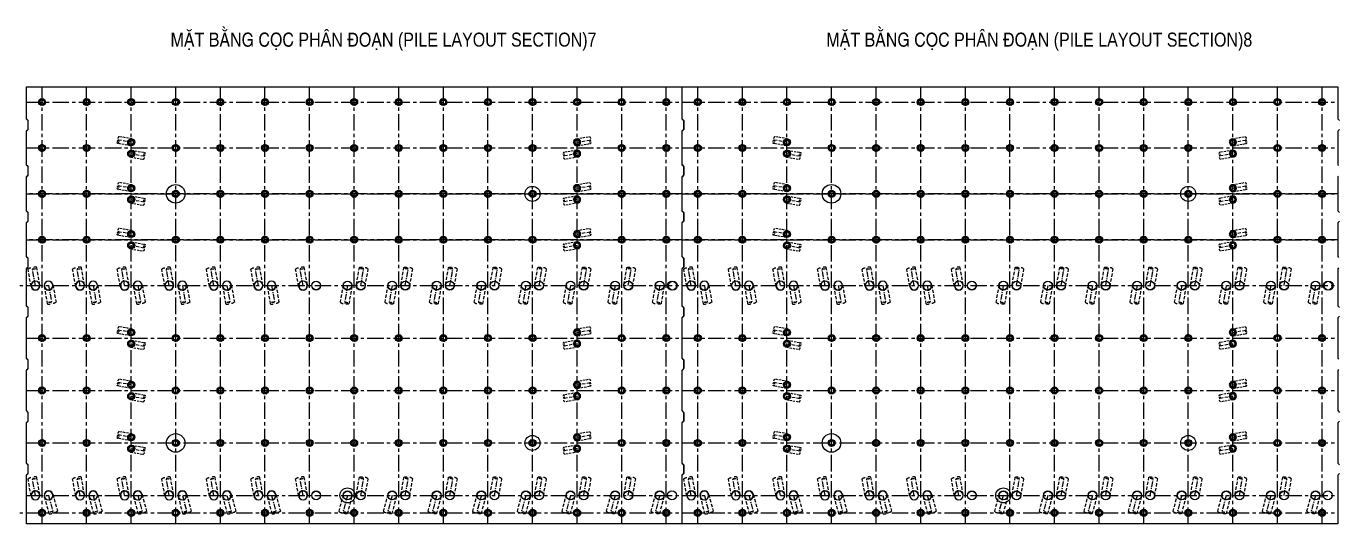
# Model space of a CAD drawing. Extents: x -687 to 941179, y -259 to 135874.
# Drawn here: x 823916 to 838916, y 130181 to 135874 of the extents above; entities that cross this region are included whole.
import ezdxf
from ezdxf.enums import TextEntityAlignment as Align

# ---------------------------------------------------------------- set-up
doc = ezdxf.new("R2010")
doc.units = 0
doc.header["$MEASUREMENT"] = 0
doc.linetypes.add('CENTER', pattern=[2, 1.25, -0.25, 0.25, -0.25])
doc.linetypes.add('HIDDEN', pattern=[0.375, 0.25, -0.125])
for name, color, linetype in [('Coc', 6, 'CONTINUOUS'), ('Hatch', 8, 'CONTINUOUS'), ('Khung', 1, 'CONTINUOUS'), ('Net vang', 2, 'CONTINUOUS'), ('Text', 4, 'CONTINUOUS'), ('Tim', 8, 'CENTER'), ('vien', 3, 'CONTINUOUS')]:
    doc.layers.add(name, color=color, linetype=linetype)
doc.styles.add('Hung', font='Vharialn.ttf')

# ---------------------------------------------------------------- blocks, each defined once
blk = doc.blocks.new('Coc ong D800')
at = {"layer": 'Hatch'}
h = blk.add_hatch(dxfattribs=at)
h.set_pattern_fill('ANSI31', color=256, scale=50, style=0)
h.set_pattern_definition([(45, (-821332.725, -122845.077), (-4.419417382, 4.419417382), [])])
h.paths.add_polyline_path([(-40, 0, 1), (40, 0, 1)])
h.paths.add_polyline_path([(25, 0, -1), (-25, 0, -1)], flags=16)
at = {"layer": 'Coc'}
blk.add_circle((0, 0), 40, dxfattribs=at)
at = {"layer": 'Net vang'}
blk.add_circle((0, 0), 25, dxfattribs=at)
blk = doc.blocks.new('Coc ong D800 xien')
at = {"layer": 'Coc', "color": 181, "linetype": 'HIDDEN', "ltscale": 100}
for p, q in [((-40, 0), (-40, -150)), ((40, 0), (40, -150))]:
    blk.add_line(p, q, dxfattribs=at)
blk.add_open_spline([(-40, -150), (-33, -154), (-20, -162), (1, -150), (17, -138), (51, -150), (18, -162), (6, -154), (0, -150)], degree=3, knots=[0, 0, 0, 0, 21.755068, 43.510137, 65.265205, 86.282944, 107.300682, 129.055751, 129.055751, 129.055751, 129.055751], dxfattribs=at)
at = {"layer": 'Tim', "linetype": 'HIDDEN', "ltscale": 150}
blk.add_line((0, 0), (0, -150), dxfattribs=at)
at = {"layer": 'Coc'}
blk.add_blockref('Coc ong D800', (0, 0), dxfattribs=at)
blk = doc.blocks.new('Coc thep D1000 xien')
at = {"layer": 'Coc', "color": 181, "linetype": 'HIDDEN', "ltscale": 150}
for p, q in [((-50, 9), (-85, -188)), ((50, -9), (15, -206))]:
    blk.add_line(p, q, dxfattribs=at)
at = {"layer": 'Coc'}
blk.add_circle((0, 0), 50.8, dxfattribs=at)
at = {"layer": 'Coc', "color": 7}
blk.add_circle((0, 0), 49.2, dxfattribs=at)
at = {"layer": 'Coc', "color": 181, "linetype": 'HIDDEN', "ltscale": 150}
blk.add_open_spline([(-85, -188), (-77, -195), (-62, -208), (-33, -197), (-10, -186), (29, -208), (-16, -216), (-28, -203), (-34, -197)], degree=3, knots=[0, 0, 0, 0, 27.628937, 55.257873, 82.88681, 109.579338, 136.271866, 163.900803, 163.900803, 163.900803, 163.900803], dxfattribs=at)
at = {"layer": 'Tim', "ltscale": 50}
blk.add_line((0, 0), (-35, -197), dxfattribs=at)

msp = doc.modelspace()

# ---------------------------------------------------------------- linework, layer by layer
at = {"layer": 'Coc'}
for centre in [(827232, 132905.7), (831302, 132905.7), (831312, 132905.7), (831312, 132905.7), (834732, 132905.7), (838802, 132905.7), (838812, 132905.7), (838812, 132905.7), (827232, 130505.7), (831302, 130505.7), (834732, 130505.7), (838802, 130505.7)]:
    msp.add_circle(centre, 50.8, dxfattribs=at)
at = {"layer": 'Coc', "color": 7}
for centre in [(827232, 132905.7), (834732, 132905.7), (827232, 130505.7), (834732, 130505.7)]:
    msp.add_circle(centre, 49.2, dxfattribs=at)
at = {"layer": 'Khung'}
msp.add_lwpolyline([(823918, 135180.7), (831416, 135180.7), (831416, 134813.2), (831436, 134793.2), (831436, 134693.2), (831416, 134673.2), (831416, 134288.7), (831426, 134278.7), (831436, 134268.7), (831436, 134168.7), (831426, 134158.7), (831416, 134148.7), (831416, 133763.2), (831436, 133743.2), (831436, 133643.2), (831416, 133623.2), (831416, 133238.2), (831426, 133228.2), (831436, 133218.2), (831436, 133118.2), (831426, 133108.2), (831416, 133098.2), (831416, 132675.7), (831436, 132655.7), (831436, 132555.7), (831416, 132535.7), (831416, 132075.7), (831426, 132065.7), (831436, 132055.7), (831436, 131955.7), (831426, 131945.7), (831416, 131935.7), (831416, 131475.7), (831436, 131455.7), (831436, 131355.7), (831416, 131335.7), (831416, 131275.7), (831416, 131275.7), (831416, 131275.7), (831416, 131175.7), (831416, 131135.7), (831416, 131135.7), (831416, 130875.7), (831436, 130855.7), (831436, 130755.7), (831416, 130735.7), (831416, 130180.7), (823918, 130180.7), (823918, 130735.7), (823938, 130755.7), (823938, 130855.7), (823918, 130875.7), (823918, 131135.7), (823918, 131135.7), (823918, 131135.7), (823918, 131275.7), (823918, 131275.7), (823918, 131275.7), (823918, 131335.7), (823938, 131355.7), (823938, 131455.7), (823918, 131475.7), (823918, 131935.7), (823928, 131945.7), (823938, 131955.7), (823938, 132055.7), (823928, 132065.7), (823918, 132075.7), (823918, 132535.7), (823938, 132555.7), (823938, 132655.7), (823918, 132675.7), (823918, 133098.2), (823928, 133108.2), (823938, 133118.2), (823938, 133218.2), (823928, 133228.2), (823918, 133238.2), (823918, 133623.2), (823938, 133643.2), (823938, 133743.2), (823918, 133763.2), (823918, 134148.2), (823928, 134158.2), (823938, 134168.2), (823938, 134268.2), (823928, 134278.2), (823918, 134288.2), (823918, 134673.2), (823938, 134693.2), (823938, 134793.2), (823918, 134813.2), (823918, 135180.7)], close=True, dxfattribs=at)
for points in [[(838936, 130755.7), (838916, 130735.7), (838916, 130180.7), (831418, 130180.7), (831418, 130735.7), (831438, 130755.7), (831438, 130855.7), (831418, 130875.7), (831418, 131135.7), (831418, 131135.7), (831418, 131135.7), (831418, 131275.7), (831418, 131275.7), (831418, 131275.7), (831418, 131335.7), (831438, 131355.7), (831438, 131455.7), (831418, 131475.7), (831418, 131935.7), (831428, 131945.7), (831438, 131955.7), (831438, 132055.7), (831428, 132065.7), (831418, 132075.7), (831418, 132535.7), (831438, 132555.7), (831438, 132655.7), (831418, 132675.7), (831418, 133098.2), (831428, 133108.2), (831438, 133118.2), (831438, 133218.2), (831428, 133228.2), (831418, 133238.2), (831418, 133623.2), (831438, 133643.2), (831438, 133743.2), (831418, 133763.2), (831418, 134148.2), (831428, 134158.2), (831438, 134168.2), (831438, 134268.2), (831428, 134278.2), (831418, 134288.2), (831418, 134673.2), (831438, 134693.2), (831438, 134793.2), (831418, 134813.2), (831418, 135180.7), (831418, 135180.7), (838916, 135180.7), (838916, 134813.2), (838936, 134793.2)], [(823916, 134813.2), (823936, 134793.2), (823936, 134693.2), (823916, 134673.2)], [(838936, 134693.2), (838916, 134673.2), (838916, 134288.7), (838926, 134278.7)], [(823916, 134288.7), (823926, 134278.7), (823936, 134268.7), (823936, 134168.7), (823926, 134158.7), (823916, 134148.7)], [(838926, 134158.7), (838916, 134148.7), (838916, 133763.2), (838936, 133743.2)], [(823916, 133763.2), (823936, 133743.2), (823936, 133643.2), (823916, 133623.2)], [(838936, 133643.2), (838916, 133623.2), (838916, 133238.2), (838926, 133228.2)], [(823916, 133238.2), (823926, 133228.2), (823936, 133218.2), (823936, 133118.2), (823926, 133108.2), (823916, 133098.2)], [(838926, 133108.2), (838916, 133098.2), (838916, 132675.7), (838936, 132655.7)], [(823916, 132675.7), (823936, 132655.7), (823936, 132555.7), (823916, 132535.7)], [(838936, 132555.7), (838916, 132535.7), (838916, 132075.7), (838926, 132065.7)], [(823916, 132075.7), (823926, 132065.7), (823936, 132055.7), (823936, 131955.7), (823926, 131945.7), (823916, 131935.7)], [(838926, 131945.7), (838916, 131935.7), (838916, 131475.7), (838936, 131455.7)], [(823916, 131475.7), (823936, 131455.7), (823936, 131355.7), (823916, 131335.7)], [(838936, 131355.7), (838916, 131335.7), (838916, 131275.7), (838916, 131275.7), (838916, 131275.7), (838916, 131175.7), (838916, 131135.7), (838916, 131135.7), (838916, 130875.7), (838936, 130855.7)], [(823916, 130875.7), (823936, 130855.7), (823936, 130755.7), (823916, 130735.7)]]:
    msp.add_lwpolyline(points, dxfattribs=at)
at = {"layer": 'Tim', "ltscale": 150}
for p, q in [((824097, 130180.7), (824097, 135180.7)), ((824607, 130180.7), (824607, 135180.7)), ((825117, 130180.7), (825117, 135180.7)), ((825627, 130180.7), (825627, 135180.7)), ((826137, 130180.7), (826137, 135180.7)), ((826647, 130180.7), (826647, 135180.7)), ((827157, 130180.7), (827157, 135180.7)), ((827667, 130180.7), (827667, 135180.7)), ((828177, 130180.7), (828177, 135180.7)), ((828687, 130180.7), (828687, 135180.7)), ((829197, 130180.7), (829197, 135180.7)), ((829707, 130180.7), (829707, 135180.7)), ((830217, 130180.7), (830217, 135180.7)), ((830727, 130180.7), (830727, 135180.7)), ((831237, 130180.7), (831237, 135180.7)), ((831597, 130180.7), (831597, 135180.7)), ((832107, 130180.7), (832107, 135180.7)), ((832617, 130180.7), (832617, 135180.7)), ((833127, 130180.7), (833127, 135180.7)), ((833637, 130180.7), (833637, 135180.7)), ((834147, 130180.7), (834147, 135180.7)), ((834657, 130180.7), (834657, 135180.7)), ((835167, 130180.7), (835167, 135180.7)), ((835677, 130180.7), (835677, 135180.7)), ((836187, 130180.7), (836187, 135180.7)), ((836697, 130180.7), (836697, 135180.7)), ((837207, 130180.7), (837207, 135180.7)), ((837717, 130180.7), (837717, 135180.7)), ((838227, 130180.7), (838227, 135180.7)), ((838737, 130180.7), (838737, 135180.7)), ((823917, 135005.7), (831416, 135005.7)), ((831417, 135005.7), (838916, 135005.7)), ((823917, 134480.7), (831416, 134480.7)), ((831417, 134480.7), (838916, 134480.7)), ((823917, 133955.7), (831416, 133955.7)), ((831416, 133955.7), (823917, 133955.7)), ((838916, 133955.7), (831417, 133955.7)), ((831417, 133955.7), (838916, 133955.7)), ((823917, 133430.7), (831416, 133430.7)), ((831416, 133430.7), (823917, 133430.7)), ((838916, 133430.7), (831417, 133430.7)), ((831417, 133430.7), (838916, 133430.7)), ((816417, 132905.7), (823917, 132905.7)), ((823917, 132905.7), (831417, 132905.7)), ((823917, 132905.7), (831416, 132905.7)), ((823917, 132905.7), (831417, 132905.7)), ((831417, 132905.7), (838916, 132905.7)), ((831417, 132905.7), (838917, 132905.7)), ((831417, 132905.7), (838916, 132905.7)), ((831417, 132905.7), (838917, 132905.7)), ((823917, 132305.7), (831416, 132305.7)), ((831417, 132305.7), (838916, 132305.7)), ((823917, 131705.7), (831416, 131705.7)), ((831417, 131705.7), (838916, 131705.7)), ((823917, 131105.7), (831416, 131105.7)), ((831417, 131105.7), (838916, 131105.7)), ((823917, 130505.7), (831416, 130505.7)), ((831417, 130505.7), (838916, 130505.7)), ((816417, 130305.7), (823917, 130305.7)), ((823917, 130305.7), (831417, 130305.7)), ((831417, 130305.7), (838917, 130305.7))]:
    msp.add_line(p, q, dxfattribs=at)
at = {"layer": 'vien'}
for centre, radius in [((825626, 133955.7), 106.2), ((829706, 133955.7), 85.9), ((833126, 133955.7), 106.2), ((837206, 133955.7), 85.9), ((825626, 131105.7), 106.2), ((829706, 131105.7), 85.9), ((833126, 131105.7), 106.2), ((837206, 131105.7), 85.9), ((827590.5, 130505.7), 85.9), ((835090.5, 130505.7), 85.9)]:
    msp.add_circle(centre, radius, dxfattribs=at)

# ---------------------------------------------------------------- block references
at = {"layer": 'Coc'}
for name, p in [('Coc ong D800', (824097, 135005.7)), ('Coc ong D800', (824607, 135005.7)), ('Coc ong D800', (825117, 135005.7)), ('Coc ong D800', (825627, 135005.7)), ('Coc ong D800', (826137, 135005.7)), ('Coc ong D800', (826647, 135005.7)), ('Coc ong D800', (827157, 135005.7)), ('Coc ong D800', (827667, 135005.7)), ('Coc ong D800', (828177, 135005.7)), ('Coc ong D800', (828687, 135005.7)), ('Coc ong D800', (829197, 135005.7)), ('Coc ong D800', (829707, 135005.7)), ('Coc ong D800', (830217, 135005.7)), ('Coc ong D800', (830727, 135005.7)), ('Coc ong D800', (831237, 135005.7)), ('Coc ong D800', (831597, 135005.7)), ('Coc ong D800', (832107, 135005.7)), ('Coc ong D800', (832617, 135005.7)), ('Coc ong D800', (833127, 135005.7)), ('Coc ong D800', (833637, 135005.7)), ('Coc ong D800', (834147, 135005.7)), ('Coc ong D800', (834657, 135005.7)), ('Coc ong D800', (835167, 135005.7)), ('Coc ong D800', (835677, 135005.7)), ('Coc ong D800', (836187, 135005.7)), ('Coc ong D800', (836697, 135005.7)), ('Coc ong D800', (837207, 135005.7)), ('Coc ong D800', (837717, 135005.7)), ('Coc ong D800', (838227, 135005.7)), ('Coc ong D800', (838737, 135005.7)), ('Coc ong D800', (824097, 134480.7)), ('Coc ong D800', (824607, 134480.7)), ('Coc ong D800', (825627, 134480.7)), ('Coc ong D800', (826137, 134480.7)), ('Coc ong D800', (826647, 134480.7)), ('Coc ong D800', (827157, 134480.7)), ('Coc ong D800', (827667, 134480.7)), ('Coc ong D800', (828177, 134480.7)), ('Coc ong D800', (828687, 134480.7)), ('Coc ong D800', (829197, 134480.7)), ('Coc ong D800', (829707, 134480.7)), ('Coc ong D800', (830727, 134480.7)), ('Coc ong D800', (831237, 134480.7)), ('Coc ong D800', (831597, 134480.7)), ('Coc ong D800', (832107, 134480.7)), ('Coc ong D800', (833127, 134480.7)), ('Coc ong D800', (833637, 134480.7)), ('Coc ong D800', (834147, 134480.7)), ('Coc ong D800', (834657, 134480.7)), ('Coc ong D800', (835167, 134480.7)), ('Coc ong D800', (835677, 134480.7)), ('Coc ong D800', (836187, 134480.7)), ('Coc ong D800', (836697, 134480.7)), ('Coc ong D800', (837207, 134480.7)), ('Coc ong D800', (838227, 134480.7)), ('Coc ong D800', (838737, 134480.7)), ('Coc ong D800', (824097, 133955.7)), ('Coc ong D800', (824607, 133955.7)), ('Coc ong D800', (825627, 133955.7)), ('Coc ong D800', (826137, 133955.7)), ('Coc ong D800', (826647, 133955.7)), ('Coc ong D800', (827157, 133955.7)), ('Coc ong D800', (827667, 133955.7)), ('Coc ong D800', (828177, 133955.7)), ('Coc ong D800', (828687, 133955.7)), ('Coc ong D800', (829197, 133955.7)), ('Coc ong D800', (829707, 133955.7)), ('Coc ong D800', (830727, 133955.7)), ('Coc ong D800', (831237, 133955.7)), ('Coc ong D800', (831597, 133955.7)), ('Coc ong D800', (832107, 133955.7)), ('Coc ong D800', (833127, 133955.7)), ('Coc ong D800', (833637, 133955.7)), ('Coc ong D800', (834147, 133955.7)), ('Coc ong D800', (834657, 133955.7)), ('Coc ong D800', (835167, 133955.7)), ('Coc ong D800', (835677, 133955.7)), ('Coc ong D800', (836187, 133955.7)), ('Coc ong D800', (836697, 133955.7)), ('Coc ong D800', (837207, 133955.7)), ('Coc ong D800', (838227, 133955.7)), ('Coc ong D800', (838737, 133955.7)), ('Coc ong D800', (824097, 133430.7)), ('Coc ong D800', (824607, 133430.7)), ('Coc ong D800', (825627, 133430.7)), ('Coc ong D800', (826137, 133430.7)), ('Coc ong D800', (826647, 133430.7)), ('Coc ong D800', (827157, 133430.7)), ('Coc ong D800', (827667, 133430.7)), ('Coc ong D800', (828177, 133430.7)), ('Coc ong D800', (828687, 133430.7)), ('Coc ong D800', (829197, 133430.7)), ('Coc ong D800', (829707, 133430.7)), ('Coc ong D800', (830727, 133430.7)), ('Coc ong D800', (831237, 133430.7)), ('Coc ong D800', (831597, 133430.7)), ('Coc ong D800', (832107, 133430.7)), ('Coc ong D800', (833127, 133430.7)), ('Coc ong D800', (833637, 133430.7)), ('Coc ong D800', (834147, 133430.7)), ('Coc ong D800', (834657, 133430.7)), ('Coc ong D800', (835167, 133430.7)), ('Coc ong D800', (835677, 133430.7)), ('Coc ong D800', (836187, 133430.7)), ('Coc ong D800', (836697, 133430.7)), ('Coc ong D800', (837207, 133430.7)), ('Coc ong D800', (838227, 133430.7)), ('Coc ong D800', (838737, 133430.7)), ('Coc thep D1000 xien', (827591.5, 132905.7)), ('Coc thep D1000 xien', (828101.5, 132905.7)), ('Coc thep D1000 xien', (828611.5, 132905.7)), ('Coc thep D1000 xien', (829121.5, 132905.7)), ('Coc thep D1000 xien', (829631.5, 132905.7)), ('Coc thep D1000 xien', (830141.5, 132905.7)), ('Coc thep D1000 xien', (830651.5, 132905.7)), ('Coc thep D1000 xien', (831161.5, 132905.7)), ('Coc thep D1000 xien', (835091.5, 132905.7)), ('Coc thep D1000 xien', (835601.5, 132905.7)), ('Coc thep D1000 xien', (836111.5, 132905.7)), ('Coc thep D1000 xien', (836621.5, 132905.7)), ('Coc thep D1000 xien', (837131.5, 132905.7)), ('Coc thep D1000 xien', (837641.5, 132905.7)), ('Coc thep D1000 xien', (838151.5, 132905.7)), ('Coc thep D1000 xien', (838661.5, 132905.7)), ('Coc ong D800', (824097, 132305.7)), ('Coc ong D800', (824607, 132305.7)), ('Coc ong D800', (825627, 132305.7)), ('Coc ong D800', (826137, 132305.7)), ('Coc ong D800', (826647, 132305.7)), ('Coc ong D800', (827157, 132305.7)), ('Coc ong D800', (827667, 132305.7)), ('Coc ong D800', (828177, 132305.7)), ('Coc ong D800', (828687, 132305.7)), ('Coc ong D800', (829197, 132305.7)), ('Coc ong D800', (829707, 132305.7)), ('Coc ong D800', (830727, 132305.7)), ('Coc ong D800', (831237, 132305.7)), ('Coc ong D800', (831597, 132305.7)), ('Coc ong D800', (832107, 132305.7)), ('Coc ong D800', (833127, 132305.7)), ('Coc ong D800', (833637, 132305.7)), ('Coc ong D800', (834147, 132305.7)), ('Coc ong D800', (834657, 132305.7)), ('Coc ong D800', (835167, 132305.7)), ('Coc ong D800', (835677, 132305.7)), ('Coc ong D800', (836187, 132305.7)), ('Coc ong D800', (836697, 132305.7)), ('Coc ong D800', (837207, 132305.7)), ('Coc ong D800', (838227, 132305.7)), ('Coc ong D800', (838737, 132305.7)), ('Coc ong D800', (824097, 131705.7)), ('Coc ong D800', (824607, 131705.7)), ('Coc ong D800', (825627, 131705.7)), ('Coc ong D800', (826137, 131705.7)), ('Coc ong D800', (826647, 131705.7)), ('Coc ong D800', (827157, 131705.7)), ('Coc ong D800', (827667, 131705.7)), ('Coc ong D800', (828177, 131705.7)), ('Coc ong D800', (828687, 131705.7)), ('Coc ong D800', (829197, 131705.7)), ('Coc ong D800', (829707, 131705.7)), ('Coc ong D800', (830727, 131705.7)), ('Coc ong D800', (831237, 131705.7)), ('Coc ong D800', (831597, 131705.7)), ('Coc ong D800', (832107, 131705.7)), ('Coc ong D800', (833127, 131705.7)), ('Coc ong D800', (833637, 131705.7)), ('Coc ong D800', (834147, 131705.7)), ('Coc ong D800', (834657, 131705.7)), ('Coc ong D800', (835167, 131705.7)), ('Coc ong D800', (835677, 131705.7)), ('Coc ong D800', (836187, 131705.7)), ('Coc ong D800', (836697, 131705.7)), ('Coc ong D800', (837207, 131705.7)), ('Coc ong D800', (838227, 131705.7)), ('Coc ong D800', (838737, 131705.7)), ('Coc ong D800', (824097, 131105.7)), ('Coc ong D800', (824607, 131105.7)), ('Coc ong D800', (825627, 131105.7)), ('Coc ong D800', (826137, 131105.7)), ('Coc ong D800', (826647, 131105.7)), ('Coc ong D800', (827157, 131105.7)), ('Coc ong D800', (827667, 131105.7)), ('Coc ong D800', (828177, 131105.7)), ('Coc ong D800', (828687, 131105.7)), ('Coc ong D800', (829197, 131105.7)), ('Coc ong D800', (829707, 131105.7)), ('Coc ong D800', (830727, 131105.7)), ('Coc ong D800', (831237, 131105.7)), ('Coc ong D800', (831597, 131105.7)), ('Coc ong D800', (832107, 131105.7)), ('Coc ong D800', (833127, 131105.7)), ('Coc ong D800', (833637, 131105.7)), ('Coc ong D800', (834147, 131105.7)), ('Coc ong D800', (834657, 131105.7)), ('Coc ong D800', (835167, 131105.7)), ('Coc ong D800', (835677, 131105.7)), ('Coc ong D800', (836187, 131105.7)), ('Coc ong D800', (836697, 131105.7)), ('Coc ong D800', (837207, 131105.7)), ('Coc ong D800', (838227, 131105.7)), ('Coc ong D800', (838737, 131105.7)), ('Coc ong D800', (824097, 130305.7)), ('Coc ong D800', (824607, 130305.7)), ('Coc ong D800', (825117, 130305.7)), ('Coc ong D800', (825627, 130305.7)), ('Coc ong D800', (826137, 130305.7)), ('Coc ong D800', (826647, 130305.7)), ('Coc ong D800', (827157, 130305.7)), ('Coc ong D800', (827667, 130305.7)), ('Coc ong D800', (828177, 130305.7)), ('Coc ong D800', (828687, 130305.7)), ('Coc ong D800', (829197, 130305.7)), ('Coc ong D800', (829707, 130305.7)), ('Coc ong D800', (830217, 130305.7)), ('Coc ong D800', (830727, 130305.7)), ('Coc ong D800', (831237, 130305.7)), ('Coc ong D800', (831597, 130305.7)), ('Coc ong D800', (832107, 130305.7)), ('Coc ong D800', (832617, 130305.7)), ('Coc ong D800', (833127, 130305.7)), ('Coc ong D800', (833637, 130305.7)), ('Coc ong D800', (834147, 130305.7)), ('Coc ong D800', (834657, 130305.7)), ('Coc ong D800', (835167, 130305.7)), ('Coc ong D800', (835677, 130305.7)), ('Coc ong D800', (836187, 130305.7)), ('Coc ong D800', (836697, 130305.7)), ('Coc ong D800', (837207, 130305.7)), ('Coc ong D800', (837717, 130305.7)), ('Coc ong D800', (838227, 130305.7)), ('Coc ong D800', (838737, 130305.7))]:
    msp.add_blockref(name, p, dxfattribs=at)
for name, p, rotation in [('Coc ong D800 xien', (825117, 134545.7), 260.0000000011952), ('Coc ong D800 xien', (832617, 134545.7), 260.0000000011952), ('Coc ong D800 xien', (825117, 134415.7), 80.00000000119525), ('Coc ong D800 xien', (832617, 134415.7), 80.00000000119525), ('Coc ong D800 xien', (825117, 134020.7), 260.0000000011952), ('Coc ong D800 xien', (832617, 134020.7), 260.0000000011952), ('Coc ong D800 xien', (825117, 133890.7), 80.00000000119525), ('Coc ong D800 xien', (832617, 133890.7), 80.00000000119525), ('Coc ong D800 xien', (825117, 133495.7), 260.0000000011952), ('Coc ong D800 xien', (832617, 133495.7), 260.0000000011952), ('Coc ong D800 xien', (825117, 133365.7), 80.00000000119525), ('Coc ong D800 xien', (832617, 133365.7), 80.00000000119525), ('Coc thep D1000 xien', (827742, 132905.7), 180), ('Coc thep D1000 xien', (828252, 132905.7), 180), ('Coc thep D1000 xien', (828762, 132905.7), 180), ('Coc thep D1000 xien', (829272, 132905.7), 180), ('Coc thep D1000 xien', (829782, 132905.7), 180), ('Coc thep D1000 xien', (830292, 132905.7), 180), ('Coc thep D1000 xien', (830802, 132905.7), 180), ('Coc thep D1000 xien', (835242, 132905.7), 180), ('Coc thep D1000 xien', (835752, 132905.7), 180), ('Coc thep D1000 xien', (836262, 132905.7), 180), ('Coc thep D1000 xien', (836772, 132905.7), 180), ('Coc thep D1000 xien', (837282, 132905.7), 180), ('Coc thep D1000 xien', (837792, 132905.7), 180), ('Coc thep D1000 xien', (838302, 132905.7), 180), ('Coc ong D800 xien', (825117, 132370.7), 260.0000000011952), ('Coc ong D800 xien', (832617, 132370.7), 260.0000000011952), ('Coc ong D800 xien', (825117, 132240.7), 80.00000000119525), ('Coc ong D800 xien', (832617, 132240.7), 80.00000000119525), ('Coc ong D800 xien', (825117, 131770.7), 260.0000000011952), ('Coc ong D800 xien', (832617, 131770.7), 260.0000000011952), ('Coc ong D800 xien', (825117, 131640.7), 80.00000000119525), ('Coc ong D800 xien', (832617, 131640.7), 80.00000000119525), ('Coc ong D800 xien', (825117, 131170.7), 260.0000000011952), ('Coc ong D800 xien', (832617, 131170.7), 260.0000000011952), ('Coc ong D800 xien', (825117, 131040.7), 80.00000000119525), ('Coc ong D800 xien', (832617, 131040.7), 80.00000000119525), ('Coc thep D1000 xien', (827742, 130505.7), 180), ('Coc thep D1000 xien', (828252, 130505.7), 180), ('Coc thep D1000 xien', (828762, 130505.7), 180), ('Coc thep D1000 xien', (829272, 130505.7), 180), ('Coc thep D1000 xien', (829782, 130505.7), 180), ('Coc thep D1000 xien', (830292, 130505.7), 180), ('Coc thep D1000 xien', (830802, 130505.7), 180), ('Coc thep D1000 xien', (835242, 130505.7), 180), ('Coc thep D1000 xien', (835752, 130505.7), 180), ('Coc thep D1000 xien', (836262, 130505.7), 180), ('Coc thep D1000 xien', (836772, 130505.7), 180), ('Coc thep D1000 xien', (837282, 130505.7), 180), ('Coc thep D1000 xien', (837792, 130505.7), 180), ('Coc thep D1000 xien', (838302, 130505.7), 180), ('Coc thep D1000 xien', (827591.5, 130505.7), 355.000000000131), ('Coc thep D1000 xien', (828101.5, 130505.7), 355.000000000131), ('Coc thep D1000 xien', (828611.5, 130505.7), 355.000000000131), ('Coc thep D1000 xien', (829121.5, 130505.7), 355.000000000131), ('Coc thep D1000 xien', (829631.5, 130505.7), 355.000000000131), ('Coc thep D1000 xien', (830141.5, 130505.7), 355.000000000131), ('Coc thep D1000 xien', (830651.5, 130505.7), 355.000000000131), ('Coc thep D1000 xien', (831161.5, 130505.7), 355.000000000131), ('Coc thep D1000 xien', (835091.5, 130505.7), 355.000000000131), ('Coc thep D1000 xien', (835601.5, 130505.7), 355.000000000131), ('Coc thep D1000 xien', (836111.5, 130505.7), 355.000000000131), ('Coc thep D1000 xien', (836621.5, 130505.7), 355.000000000131), ('Coc thep D1000 xien', (837131.5, 130505.7), 355.000000000131), ('Coc thep D1000 xien', (837641.5, 130505.7), 355.000000000131), ('Coc thep D1000 xien', (838151.5, 130505.7), 355.000000000131), ('Coc thep D1000 xien', (838661.5, 130505.7), 355.000000000131)]:
    msp.add_blockref(name, p, dxfattribs=dict(at, rotation=rotation))
at = {"layer": 'Coc', "xscale": -1}
for name, p, rotation in [('Coc ong D800 xien', (830217, 134545.7), 99.99999999880468), ('Coc ong D800 xien', (837717, 134545.7), 99.99999999880468), ('Coc ong D800 xien', (830217, 134415.7), 279.9999999988047), ('Coc ong D800 xien', (837717, 134415.7), 279.9999999988047), ('Coc ong D800 xien', (830217, 134020.7), 99.99999999880468), ('Coc ong D800 xien', (837717, 134020.7), 99.99999999880468), ('Coc ong D800 xien', (830217, 133890.7), 279.9999999988047), ('Coc ong D800 xien', (837717, 133890.7), 279.9999999988047), ('Coc ong D800 xien', (830217, 133495.7), 99.99999999880468), ('Coc ong D800 xien', (837717, 133495.7), 99.99999999880468), ('Coc ong D800 xien', (830217, 133365.7), 279.9999999988047), ('Coc ong D800 xien', (837717, 133365.7), 279.9999999988047), ('Coc thep D1000 xien', (824022, 132905.7), 180), ('Coc thep D1000 xien', (824532, 132905.7), 180), ('Coc thep D1000 xien', (825042, 132905.7), 180), ('Coc thep D1000 xien', (825552, 132905.7), 180), ('Coc thep D1000 xien', (826062, 132905.7), 180), ('Coc thep D1000 xien', (826572, 132905.7), 180), ('Coc thep D1000 xien', (827082, 132905.7), 180), ('Coc thep D1000 xien', (831522, 132905.7), 180), ('Coc thep D1000 xien', (832032, 132905.7), 180), ('Coc thep D1000 xien', (832542, 132905.7), 180), ('Coc thep D1000 xien', (833052, 132905.7), 180), ('Coc thep D1000 xien', (833562, 132905.7), 180), ('Coc thep D1000 xien', (834072, 132905.7), 180), ('Coc thep D1000 xien', (834582, 132905.7), 180), ('Coc ong D800 xien', (830217, 132370.7), 99.99999999880468), ('Coc ong D800 xien', (837717, 132370.7), 99.99999999880468), ('Coc ong D800 xien', (830217, 132240.7), 279.9999999988047), ('Coc ong D800 xien', (837717, 132240.7), 279.9999999988047), ('Coc ong D800 xien', (830217, 131770.7), 99.99999999880468), ('Coc ong D800 xien', (837717, 131770.7), 99.99999999880468), ('Coc ong D800 xien', (830217, 131640.7), 279.9999999988047), ('Coc ong D800 xien', (837717, 131640.7), 279.9999999988047), ('Coc ong D800 xien', (830217, 131170.7), 99.99999999880468), ('Coc ong D800 xien', (837717, 131170.7), 99.99999999880468), ('Coc ong D800 xien', (830217, 131040.7), 279.9999999988047), ('Coc ong D800 xien', (837717, 131040.7), 279.9999999988047), ('Coc thep D1000 xien', (824022, 130505.7), 180), ('Coc thep D1000 xien', (824532, 130505.7), 180), ('Coc thep D1000 xien', (825042, 130505.7), 180), ('Coc thep D1000 xien', (825552, 130505.7), 180), ('Coc thep D1000 xien', (826062, 130505.7), 180), ('Coc thep D1000 xien', (826572, 130505.7), 180), ('Coc thep D1000 xien', (827082, 130505.7), 180), ('Coc thep D1000 xien', (831522, 130505.7), 180), ('Coc thep D1000 xien', (832032, 130505.7), 180), ('Coc thep D1000 xien', (832542, 130505.7), 180), ('Coc thep D1000 xien', (833052, 130505.7), 180), ('Coc thep D1000 xien', (833562, 130505.7), 180), ('Coc thep D1000 xien', (834072, 130505.7), 180), ('Coc thep D1000 xien', (834582, 130505.7), 180), ('Coc thep D1000 xien', (824172, 130505.7), 4.999999999869046), ('Coc thep D1000 xien', (824682, 130505.7), 4.999999999869046), ('Coc thep D1000 xien', (825192, 130505.7), 4.999999999869046), ('Coc thep D1000 xien', (825702, 130505.7), 4.999999999869046), ('Coc thep D1000 xien', (826212, 130505.7), 4.999999999869046), ('Coc thep D1000 xien', (826722, 130505.7), 4.999999999869046), ('Coc thep D1000 xien', (831672, 130505.7), 4.999999999869046), ('Coc thep D1000 xien', (832182, 130505.7), 4.999999999869046), ('Coc thep D1000 xien', (832692, 130505.7), 4.999999999869046), ('Coc thep D1000 xien', (833202, 130505.7), 4.999999999869046), ('Coc thep D1000 xien', (833712, 130505.7), 4.999999999869046), ('Coc thep D1000 xien', (834222, 130505.7), 4.999999999869046)]:
    msp.add_blockref(name, p, dxfattribs=dict(at, rotation=rotation))
for p in [(824172, 132905.7), (824682, 132905.7), (825192, 132905.7), (825702, 132905.7), (826212, 132905.7), (826722, 132905.7), (831672, 132905.7), (832182, 132905.7), (832692, 132905.7), (833202, 132905.7), (833712, 132905.7), (834222, 132905.7)]:
    msp.add_blockref('Coc thep D1000 xien', p, dxfattribs=at)

# ---------------------------------------------------------------- texts
at = {"layer": 'Text', "style": 'Hung'}
for s, p in [('MÆt b»ng cäc ph©n ®o¹n (Pile layout section)7', (828002.9, 135640.4)), ('MÆt b»ng cäc ph©n ®o¹n (Pile layout section)8', (835502.9, 135640.4))]:
    msp.add_text(s, height=160, dxfattribs=at).set_placement(p, align=Align.CENTER)

doc.saveas('drawing.dxf')
